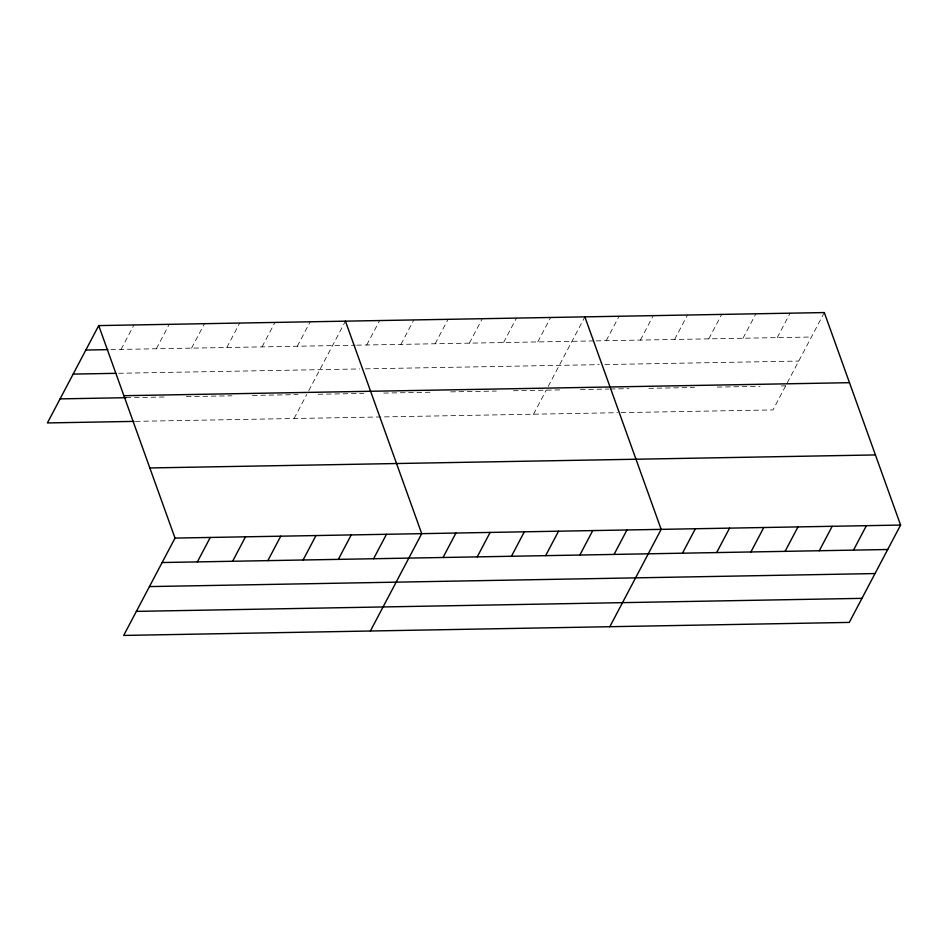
<?xml version="1.0" encoding="UTF-8"?>
<svg xmlns="http://www.w3.org/2000/svg" width="948" height="948" viewBox="0 0 948 948"><rect width="100%" height="100%" fill="white"/><g stroke="black" fill="none" stroke-linecap="round" stroke-linejoin="round"><path stroke-width="0.71" stroke-dasharray="4.74 3.56" d="M121.083 349.397L133.976 324.951M156.325 348.769L169.218 324.323M191.567 348.141L204.46 323.695M226.809 347.501L239.702 323.055M262.051 346.873L274.944 322.427M297.293 346.245L310.186 321.787M294.093 418.506L306.785 394.451M308.74 390.73L345.428 321.159M366.746 344.989L379.638 320.543M400.945 344.373L413.838 319.926M435.156 343.769L448.049 319.322M469.367 343.152L482.248 318.706M503.566 342.536L516.459 318.09M537.777 341.92L550.658 317.473M533.546 414.217L546.226 390.149M548.181 386.44L584.869 316.857M606.187 340.699L619.08 316.253M640.398 340.083L653.279 315.637M674.597 339.467L687.49 315.02M708.808 338.851L721.689 314.404M743.007 338.235L755.9 313.788M777.218 337.63L790.111 313.172M824.31 312.567L772.987 409.915L619.056 412.676M110.797 349.587L355.346 345.202M356.768 345.167L594.787 340.901M596.209 340.877L811.417 337.014M118.678 373.275L359.754 368.95M365.466 368.843L599.207 364.648M604.907 364.553L798.737 361.07M126.167 397.698L165.817 396.987M186.365 396.62L231.893 395.802M252.452 395.423L297.968 394.617M318.184 394.25L363.795 393.432M383.75 393.076L430.783 392.223M450.738 391.868L496.337 391.05M513.449 390.742L561.903 389.877M580.437 389.545L608.936 389.024M610.358 389L628.891 388.668M648.847 388.313L694.457 387.495M717.257 387.08L760.012 386.322M781.389 385.931L785.667 385.86M135.505 421.362L617.634 412.7"/><path stroke-width="1.42" d="M98.722 325.591L175.013 538.085L123.69 635.433L849.278 622.409L900.6 525.062L824.31 312.567L98.722 325.591L47.4 422.938L134.035 421.386M197.374 561.903L210.255 537.457M232.616 561.263L245.496 536.817M267.857 560.635L280.738 536.189M303.099 559.995L315.992 535.549M338.341 559.367L351.234 534.921M373.583 558.739L386.476 534.293M370.384 631.013L421.718 533.653L345.428 321.159M443.036 557.495L455.917 533.037M477.235 556.879L490.128 532.432M511.446 556.263L524.339 531.816M545.645 555.646L558.538 531.2M579.856 555.03L592.749 530.584M614.067 554.414L626.948 529.968M609.825 626.711L661.159 529.363L584.869 316.857M682.477 553.194L695.358 528.747M716.676 552.577L729.569 528.131M750.887 551.961L763.78 527.515M785.086 551.345L797.979 526.898M819.297 550.741L832.19 526.294M853.508 550.124L866.389 525.678M85.841 350.037L107.871 349.634M73.15 374.093L115.739 373.334M123.904 395.707L849.491 382.684M60.08 398.883L126.167 397.698M149.843 467.957L875.431 454.933M175.013 538.085L900.6 525.062M162.132 562.531L887.707 549.508M149.44 586.587L875.028 573.564M136.37 611.377L861.957 598.354"/></g></svg>
